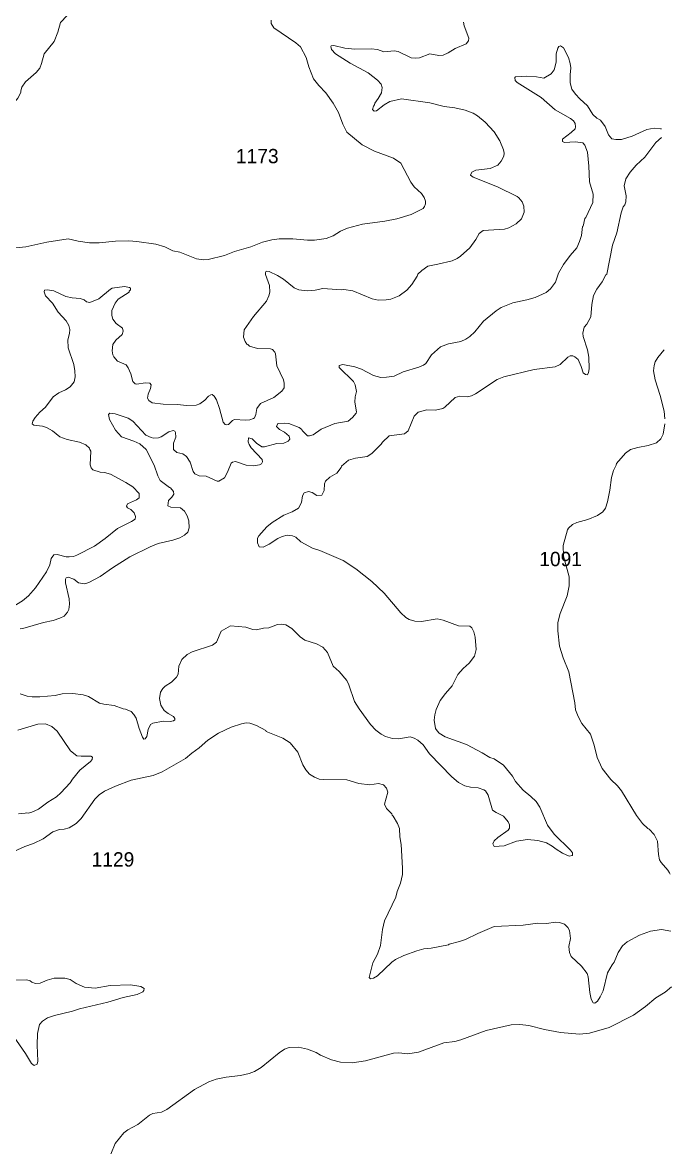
# Model space of a CAD drawing. Header units: kilometres. Extents: x 178.1 to 232.4, y 8228.7 to 8284.8.
# Drawn here: x 224.75 to 232, y 8265.22 to 8277.78 of the extents above; entities that cross this region are included whole.
import ezdxf

# ---------------------------------------------------------------- set-up
doc = ezdxf.new("R2010")
doc.units = ezdxf.units.KM
doc.layers.add('2', color=7, linetype='Continuous')
doc.layers.add('21', color=7, linetype='Continuous')
doc.styles.add('dgn002', font='dgn002.shx')

msp = doc.modelspace()

# ---------------------------------------------------------------- linework, layer by layer
at = {"layer": '2', "color": 3, "linetype": 'Continuous', "lineweight": 0, "flags": 128}
for points in [[(223.9263, 8275.8649), (223.9331, 8275.9585), (223.946, 8276.0221), (223.9945, 8276.098), (224.1245, 8276.2586), (224.3132, 8276.4458), (224.4718, 8276.6897), (224.5623, 8276.7951), (224.5973, 8276.8191), (224.6951, 8276.9371), (224.7305, 8277.0005), (224.7297, 8277.0208), (224.7414, 8277.0595), (224.7813, 8277.1177), (224.9006, 8277.2225), (224.9416, 8277.2731), (224.9615, 8277.3257), (224.9892, 8277.4337), (225.1029, 8277.5694), (225.1441, 8277.6748), (225.1741, 8277.7807), (225.2485, 8277.8604)], [(227.5266, 8277.8077), (227.5263, 8277.7721), (227.5555, 8277.7238), (227.8014, 8277.5545), (227.8548, 8277.5096), (227.9176, 8277.3929), (227.949, 8277.2876), (228.0011, 8277.1538), (228.0576, 8277.0785), (228.1373, 8276.9982), (228.2211, 8276.8814), (228.28, 8276.7766), (228.3259, 8276.6457), (228.3727, 8276.5561), (228.5418, 8276.4162), (228.6824, 8276.3469), (228.8924, 8276.268), (228.9759, 8276.2122), (229.0883, 8275.9973), (229.1257, 8275.9477), (229.2055, 8275.8724), (229.2368, 8275.8258), (229.2524, 8275.7859), (229.2512, 8275.7555), (229.2413, 8275.7288), (229.2232, 8275.7057), (229.0899, 8275.6393), (228.9312, 8275.5897), (228.7976, 8275.5616), (228.5455, 8275.529), (228.3795, 8275.4847), (228.2999, 8275.4516), (228.2183, 8275.4011), (228.1411, 8275.3709), (228.0101, 8275.3513), (227.9318, 8275.3513), (227.767, 8275.3645), (227.6158, 8275.3644), (227.5354, 8275.3544), (227.4314, 8275.33), (227.2983, 8275.2769), (227.1162, 8275.2233), (227.0053, 8275.1803), (226.8235, 8275.1338), (226.7708, 8275.1325), (226.6926, 8275.1441), (226.5057, 8275.2162), (226.4274, 8275.2326), (226.3396, 8275.2775), (226.2372, 8275.3064), (226.0244, 8275.338), (225.9373, 8275.343), (225.7887, 8275.3396), (225.6053, 8275.3217), (225.4968, 8275.3217), (225.3708, 8275.3388), (225.258, 8275.3676), (225.0203, 8275.3279), (224.7856, 8275.2774), (224.5989, 8275.2589)], [(229.6743, 8277.7841), (229.6828, 8277.7439), (229.735, 8277.6062), (229.7318, 8277.5789), (229.7049, 8277.5454), (229.5815, 8277.4923), (229.5059, 8277.4436), (229.4494, 8277.4156), (229.3983, 8277.4121), (229.2989, 8277.4317), (229.1828, 8277.3892), (229.1367, 8277.3824), (229.09, 8277.389), (228.9457, 8277.4577), (228.9015, 8277.4643), (228.7844, 8277.4549), (228.7139, 8277.4795), (228.6455, 8277.4893), (228.463, 8277.4828), (228.3482, 8277.4972), (228.2259, 8277.5239), (228.1985, 8277.5222), (228.1917, 8277.5123), (228.1996, 8277.4796), (228.2472, 8277.4318), (228.4104, 8277.3289), (228.6099, 8277.2206), (228.7141, 8277.1392), (228.7548, 8277.0933), (228.7673, 8277.0573), (228.7606, 8276.9971), (228.7233, 8276.9317), (228.6835, 8276.8812), (228.6798, 8276.8625), (228.6687, 8276.8483), (228.6601, 8276.8109), (228.6767, 8276.7924)], [(228.2851, 8273.9306), (228.288, 8273.9528), (228.3268, 8273.9635), (228.4607, 8273.9351), (228.5341, 8273.9106), (228.6696, 8273.8378), (228.7509, 8273.8189), (228.8141, 8273.8206), (228.9015, 8273.8336), (229.0024, 8273.8818), (229.1782, 8273.9321), (229.2302, 8273.9553), (229.2534, 8273.9741), (229.3198, 8274.0685), (229.4181, 8274.1598), (229.5087, 8274.1942), (229.6469, 8274.2207), (229.7022, 8274.245), (229.7456, 8274.2735), (229.8014, 8274.3263), (229.8986, 8274.448), (230.0391, 8274.5607), (230.0979, 8274.5977), (230.2263, 8274.6518), (230.382, 8274.6841), (230.4748, 8274.7118), (230.5997, 8274.7679), (230.6486, 8274.8081), (230.7042, 8274.8832), (230.7382, 8274.9839), (230.7922, 8275.0792), (230.8676, 8275.18), (230.9415, 8275.2657), (230.9731, 8275.3354), (230.9929, 8275.4046), (231.006, 8275.5036), (231.0124, 8275.5083), (231.032, 8275.5938), (231.042, 8275.6036), (231.121, 8275.7733), (231.1259, 8275.8648), (231.0832, 8276.0037), (231.0766, 8276.1782), (231.0607, 8276.3321), (231.0307, 8276.4138), (231.0084, 8276.4394), (230.9252, 8276.4508), (230.8029, 8276.4409), (230.7837, 8276.4531), (230.783, 8276.4778), (230.8804, 8276.5528), (230.923, 8276.5938), (230.9285, 8276.6163), (230.9234, 8276.6526), (230.9052, 8276.6827), (230.8718, 8276.7111), (230.6992, 8276.8068), (230.5433, 8276.9428), (230.2757, 8277.1137), (230.2536, 8277.1362), (230.2501, 8277.1696), (230.2576, 8277.175), (230.3818, 8277.1831), (230.4897, 8277.1765), (230.5748, 8277.162), (230.6549, 8277.2082), (230.6893, 8277.2521), (230.7112, 8277.3397), (230.7128, 8277.431), (230.729, 8277.4962), (230.7427, 8277.5139), (230.7607, 8277.5198), (230.7934, 8277.499), (230.8494, 8277.3922), (230.8688, 8277.3246), (230.874, 8277.277), (230.8677, 8277.1962), (230.8693, 8277.1092), (230.8878, 8277.0394), (230.9287, 8276.981), (230.9758, 8276.9288), (231.0626, 8276.8513), (231.1205, 8276.7538), (231.166, 8276.7138), (231.2058, 8276.6916), (231.2593, 8276.6219), (231.2973, 8276.5261), (231.3347, 8276.4818), (231.3779, 8276.4739), (231.4402, 8276.4755), (231.5608, 8276.5129), (231.7246, 8276.5883), (231.8059, 8276.6003), (231.8766, 8276.5957), (231.8875, 8276.595)], [(228.6767, 8276.7924), (228.7045, 8276.795), (228.7909, 8276.8626), (228.8519, 8276.8986), (228.9846, 8276.9296), (229.2998, 8276.8835)], [(229.5778, 8276.8274), (229.693, 8276.8028), (229.7838, 8276.7704), (229.8313, 8276.7415), (229.919, 8276.6701), (230.0181, 8276.5627), (230.0824, 8276.4606), (230.1219, 8276.3618), (230.1284, 8276.323), (230.1266, 8276.2879), (230.0984, 8276.233), (230.058, 8276.1883), (229.9721, 8276.1529), (229.8135, 8276.1311), (229.7681, 8276.1113), (229.7529, 8276.0769), (229.7839, 8276.0546), (230.0571, 8275.9457), (230.2737, 8275.8391), (230.2948, 8275.8236), (230.3309, 8275.7792), (230.3508, 8275.7316), (230.3524, 8275.6646), (230.3237, 8275.5894), (230.2637, 8275.5344), (230.1809, 8275.4902), (230.1341, 8275.475), (229.8955, 8275.4598), (229.8512, 8275.4241), (229.815, 8275.3592), (229.745, 8275.2657), (229.6433, 8275.1726), (229.6067, 8275.1472), (229.5509, 8275.1202), (229.3895, 8275.0814), (229.279, 8275.0602), (229.2084, 8275.0137), (229.1658, 8274.9708), (229.1581, 8274.9483), (229.0988, 8274.8561), (229.0427, 8274.7921), (228.9556, 8274.731), (228.8627, 8274.6929), (228.8129, 8274.6842), (228.7207, 8274.6821), (228.6547, 8274.6964), (228.4388, 8274.7847), (228.3388, 8274.8014), (228.314, 8274.7981), (228.1023, 8274.8095), (228.0193, 8274.7932), (227.9285, 8274.7851), (227.8363, 8274.7965), (227.7851, 8274.8188), (227.6645, 8274.915), (227.5982, 8274.9554), (227.5039, 8275.0003), (227.472, 8275.0051), (227.4622, 8274.99), (227.4634, 8274.9671), (227.5083, 8274.8452), (227.5113, 8274.7692), (227.502, 8274.7304), (227.475, 8274.6699), (227.3308, 8274.4992), (227.2231, 8274.3498), (227.2183, 8274.2664), (227.2343, 8274.2203), (227.2537, 8274.1906), (227.2665, 8274.1869), (227.2844, 8274.1681), (227.3755, 8274.1414), (227.5207, 8274.1377), (227.5426, 8274.1281), (227.5681, 8274.1011), (227.5756, 8274.0814), (227.5906, 8273.9482), (227.664, 8273.7922), (227.6726, 8273.752), (227.6709, 8273.7026), (227.646, 8273.6639), (227.5547, 8273.5937), (227.4085, 8273.5281), (227.3651, 8273.4726), (227.3565, 8273.4025), (227.3399, 8273.3679), (227.3279, 8273.3579), (227.2888, 8273.3453), (227.2391, 8273.3399), (227.1165, 8273.3462), (227.095, 8273.3379), (227.05, 8273.2932), (227.0281, 8273.2872), (227.0125, 8273.2926), (226.9916, 8273.3177)], [(229.2998, 8276.8835), (229.4581, 8276.8433), (229.5778, 8276.8274)], [(231.8887, 8276.4961), (231.825, 8276.4418), (231.7004, 8276.2796), (231.6046, 8276.1869), (231.5388, 8276.1111), (231.4879, 8276.0379), (231.4717, 8275.9569), (231.493, 8275.8457), (231.4882, 8275.7774), (231.4779, 8275.7475), (231.4606, 8275.7251), (231.4357, 8275.6548), (231.3886, 8275.4346), (231.339, 8275.2951), (231.2788, 8274.9717), (231.2675, 8274.9627), (231.2268, 8274.8843), (231.1644, 8274.802), (231.1286, 8274.7344), (231.1094, 8274.6323), (231.0993, 8274.495), (231.0551, 8274.4131), (231.0242, 8274.3777), (231.0109, 8274.3116), (231.0141, 8274.2748), (231.0601, 8274.1266), (231.0765, 8274.0457), (231.0799, 8273.9127), (231.0733, 8273.8739), (231.0598, 8273.8487), (231.0377, 8273.849), (231.0147, 8273.8696), (230.9918, 8273.9412), (230.9561, 8274.0183), (230.9188, 8274.0498), (230.8966, 8274.0591), (230.8665, 8274.0579), (230.8421, 8274.045), (230.7544, 8273.9628), (230.7004, 8273.9359), (230.464, 8273.9079), (230.1256, 8273.8233), (230.0517, 8273.7958), (229.8108, 8273.6345), (229.7658, 8273.6114), (229.7201, 8273.6001), (229.636, 8273.608), (229.5832, 8273.5942), (229.4662, 8273.484), (229.4445, 8273.4714), (229.3638, 8273.4519), (229.2651, 8273.4566), (229.1708, 8273.4301), (229.1255, 8273.3847), (229.0556, 8273.222), (229.0151, 8273.187), (228.846, 8273.1664), (228.7718, 8273.0958), (228.7552, 8273.0711), (228.6525, 8272.9668), (228.6007, 8272.934), (228.4704, 8272.9149), (228.3918, 8272.8947), (228.3135, 8272.8277), (228.3093, 8272.8117), (228.2598, 8272.7501), (228.1819, 8272.7032), (228.134, 8272.6607), (228.1236, 8272.6306), (228.1191, 8272.5544), (228.0927, 8272.5026), (228.0378, 8272.5002), (227.9852, 8272.5326), (227.9444, 8272.5431), (227.8968, 8272.5296), (227.8758, 8272.4955), (227.8665, 8272.4209), (227.8302, 8272.3585), (227.7599, 8272.3176), (227.6672, 8272.2777), (227.5389, 8272.1971), (227.4796, 8272.151), (227.3872, 8272.0473), (227.3745, 8272.0208), (227.3735, 8271.9689), (227.3936, 8271.9241), (227.4377, 8271.921), (227.5031, 8271.954), (227.6008, 8272.0183), (227.6487, 8272.0397), (227.7067, 8272.0558), (227.7651, 8272.0481), (227.8013, 8272.034), (227.857, 8271.9804), (227.9878, 8271.9093)], [(226.8247, 8273.6077), (226.7842, 8273.5624), (226.7301, 8273.523), (226.6893, 8273.5093), (226.5749, 8273.5045), (226.4833, 8273.5143), (226.3199, 8273.5178), (226.1968, 8273.5348), (226.1581, 8273.5606), (226.1436, 8273.5869), (226.1516, 8273.63), (226.1797, 8273.6954), (226.1844, 8273.7347), (226.1723, 8273.7551), (226.1173, 8273.7579), (226.0247, 8273.7415), (226.0067, 8273.7451), (225.9814, 8273.7716), (225.9574, 8273.8566), (225.9299, 8273.9252), (225.9078, 8273.9602), (225.808, 8274.0002), (225.7689, 8274.0471), (225.7566, 8274.0713), (225.7487, 8274.1161), (225.758, 8274.1844), (225.7924, 8274.235), (225.8599, 8274.2958), (225.8718, 8274.3355), (225.8668, 8274.3665), (225.7959, 8274.4201), (225.7585, 8274.4691), (225.7457, 8274.5112), (225.7446, 8274.5666), (225.7819, 8274.6473), (225.8156, 8274.6922), (225.9406, 8274.77), (225.9415, 8274.7799), (225.9559, 8274.7945), (225.9559, 8274.8136), (225.9442, 8274.8242), (225.8861, 8274.8343), (225.7512, 8274.8159), (225.7296, 8274.8051), (225.5998, 8274.6959), (225.5016, 8274.6551), (225.4637, 8274.6613), (225.4367, 8274.6829), (225.3906, 8274.6995), (225.3015, 8274.7076), (225.2324, 8274.7223), (225.0976, 8274.785), (225.0243, 8274.7981), (224.9937, 8274.7931), (224.99, 8274.7726), (225.0033, 8274.731), (225.0829, 8274.647), (225.1462, 8274.545), (225.2366, 8274.4508), (225.2661, 8274.3997), (225.276, 8274.3522), (225.2728, 8274.3077), (225.2561, 8274.236), (225.2579, 8274.1478), (225.3224, 8273.9613), (225.3338, 8273.8922), (225.337, 8273.8245), (225.325, 8273.7691), (225.2791, 8273.7133), (225.2265, 8273.678), (225.1547, 8273.6467), (225.0913, 8273.6009), (225.0042, 8273.4848), (224.9409, 8273.4308), (224.8878, 8273.3717), (224.8632, 8273.3297), (224.8566, 8273.301), (224.8737, 8273.2857), (224.9716, 8273.274), (225.016, 8273.2599), (225.0816, 8273.2218), (225.165, 8273.1538), (225.2488, 8273.124), (225.3858, 8273.0931), (225.4561, 8273.0644), (225.4979, 8273.0269), (225.5, 8273.0114), (225.5112, 8272.9961), (225.505, 8272.841), (225.5164, 8272.8087), (225.5338, 8272.7861), (225.6168, 8272.7605), (225.6654, 8272.7549), (225.7327, 8272.7371), (225.9032, 8272.6452)], [(231.9255, 8273.3573), (231.9173, 8273.4408), (231.8734, 8273.6157), (231.8175, 8273.7902), (231.7977, 8273.8903), (231.8049, 8273.9511), (231.8183, 8273.9904), (231.8462, 8274.0389), (231.9128, 8274.1217), (231.9165, 8274.1263)], [(228.4657, 8273.7365), (228.4478, 8273.771), (228.2851, 8273.9306)], [(228.4807, 8273.4347), (228.4612, 8273.5432), (228.4661, 8273.6024), (228.4808, 8273.661), (228.4657, 8273.7365)], [(226.8661, 8273.6257), (226.8526, 8273.6242), (226.8247, 8273.6077)], [(226.9916, 8273.3177), (226.9497, 8273.4696), (226.9139, 8273.567), (226.8887, 8273.607), (226.8661, 8273.6257)], [(226.426, 8271.9999), (226.5051, 8272.0261), (226.5584, 8272.056), (226.5944, 8272.089), (226.6109, 8272.1381), (226.6063, 8272.2157), (226.5872, 8272.2713), (226.5595, 8272.323), (226.5121, 8272.3602), (226.407, 8272.3672), (226.3727, 8272.3837), (226.3811, 8272.4427), (226.4181, 8272.4793), (226.4375, 8272.5154), (226.4339, 8272.5444), (226.4027, 8272.5865), (226.3919, 8272.5883), (226.2856, 8272.6668), (226.2602, 8272.7183), (226.2173, 8272.8368), (226.1291, 8273.0133), (226.0596, 8273.0763), (225.9937, 8273.1061), (225.8552, 8273.153), (225.7871, 8273.2293), (225.7188, 8273.3472), (225.7093, 8273.4028), (225.7236, 8273.4173), (225.784, 8273.4108), (225.9288, 8273.363), (225.979, 8273.3283), (226.1261, 8273.1749), (226.1872, 8273.1456), (226.2127, 8273.1407), (226.2661, 8273.1442), (226.2964, 8273.1546), (226.3846, 8273.21), (226.4318, 8273.2243), (226.4511, 8273.2192), (226.4579, 8273.204), (226.4595, 8273.1507), (226.4369, 8273.0855), (226.4339, 8273.0123), (226.4709, 8272.9808), (226.5405, 8272.9632), (226.5814, 8272.9364), (226.6208, 8272.8707), (226.6556, 8272.7672), (226.6747, 8272.7402), (226.7224, 8272.7196), (226.8019, 8272.7158), (226.9232, 8272.6586), (226.9407, 8272.6603), (227.0055, 8272.6975), (227.0396, 8272.7585), (227.0783, 8272.859), (227.0959, 8272.872), (227.1272, 8272.8771), (227.2474, 8272.8367), (227.3248, 8272.8296), (227.3977, 8272.8401), (227.4188, 8272.8538), (227.4304, 8272.8757), (227.4258, 8272.9029), (227.302, 8273.0327), (227.2792, 8273.0706), (227.2703, 8273.0997), (227.2716, 8273.1418), (227.3126, 8273.1303), (227.3638, 8273.0826), (227.4226, 8273.0436), (227.4519, 8273.0439), (227.5881, 8273.0795), (227.6692, 8273.085), (227.7159, 8273.1065), (227.7336, 8273.1281), (227.7287, 8273.1602), (227.6755, 8273.2072), (227.6191, 8273.2375), (227.5877, 8273.2709), (227.5995, 8273.3017), (227.6802, 8273.307), (227.7237, 8273.3018), (227.8388, 8273.2574), (227.8679, 8273.2362), (227.8712, 8273.2253), (227.9314, 8273.1674), (227.9549, 8273.1655), (227.9976, 8273.1756), (228.0843, 8273.2394), (228.2388, 8273.3021), (228.3858, 8273.328), (228.4364, 8273.3711), (228.4771, 8273.4202), (228.4807, 8273.4347)], [(231.9853, 8268.2697), (231.9765, 8268.2851), (231.9587, 8268.3162), (231.8853, 8268.3997), (231.8676, 8268.4301), (231.8538, 8268.4912), (231.8452, 8268.6388), (231.8058, 8268.7146), (231.7519, 8268.7734), (231.7357, 8268.7813), (231.6741, 8268.8365), (231.6103, 8268.9232), (231.4415, 8269.2003), (231.3983, 8269.2552), (231.3204, 8269.3266), (231.2252, 8269.4516), (231.1682, 8269.5724), (231.1356, 8269.7102), (231.0947, 8269.8338), (230.9986, 8269.9535), (230.957, 8270.0302), (230.9284, 8270.1044), (230.9187, 8270.1823), (230.8509, 8270.5291), (230.7898, 8270.6846), (230.7473, 8270.8163), (230.7294, 8270.9879), (230.731, 8271.0809), (230.7541, 8271.1803), (230.8337, 8271.38), (230.8576, 8271.4917), (230.8559, 8271.5925), (230.7936, 8271.8223), (230.7906, 8271.9421), (230.8367, 8272.1158), (230.8492, 8272.1361), (230.8936, 8272.175), (230.9427, 8272.1973), (231.066, 8272.2322), (231.1725, 8272.2775), (231.2345, 8272.3177), (231.2611, 8272.3578), (231.284, 8272.4279), (231.3099, 8272.5575), (231.3282, 8272.6987), (231.3532, 8272.7779), (231.3825, 8272.8395), (231.3849, 8272.8562), (231.4876, 8272.9737), (231.5432, 8273.0121), (231.6241, 8273.0367), (231.7406, 8273.0569), (231.8339, 8273.0885), (231.8814, 8273.1325), (231.908, 8273.1858), (231.9262, 8273.301)], [(225.9032, 8272.6452), (225.9823, 8272.5958), (226.0509, 8272.5206), (226.0514, 8272.473), (226.0224, 8272.4499)], [(226.0224, 8272.4499), (225.9196, 8272.4058), (225.9117, 8272.3802)], [(225.9117, 8272.3802), (225.9201, 8272.3606), (225.9592, 8272.3422), (225.9961, 8272.3065), (226.0101, 8272.264), (226.0054, 8272.2359), (225.9664, 8272.2086), (225.8098, 8272.1291), (225.6711, 8272.0181), (225.5522, 8271.9344), (225.3562, 8271.8335), (225.3173, 8271.819), (225.2705, 8271.8124), (225.2342, 8271.8159), (225.1344, 8271.8416), (225.0964, 8271.8365), (225.0692, 8271.7954), (225.0551, 8271.7262), (225.0173, 8271.6472), (224.8936, 8271.468), (224.8131, 8271.3773), (224.7484, 8271.3239), (224.3988, 8271.111)], [(225.4902, 8271.527), (225.6162, 8271.5947), (225.7523, 8271.6902), (225.948, 8271.8131), (226.1751, 8271.9269)], [(226.1751, 8271.9269), (226.2654, 8271.9621), (226.426, 8271.9999)], [(227.9878, 8271.9093), (228.0688, 8271.8866), (228.3327, 8271.7728), (228.471, 8271.679), (228.6523, 8271.5375)], [(224.7208, 8271.0088), (224.7527, 8271.013), (224.9841, 8271.0822), (225.0894, 8271.102), (225.1665, 8271.1279), (225.2129, 8271.1519), (225.2498, 8271.1946), (225.2658, 8271.2257), (225.2712, 8271.2849), (225.2679, 8271.3449), (225.2284, 8271.5234), (225.2279, 8271.563), (225.2359, 8271.5797), (225.2588, 8271.5866), (225.321, 8271.5647), (225.3718, 8271.5237), (225.4451, 8271.5128), (225.4902, 8271.527)], [(228.6523, 8271.5375), (228.7891, 8271.4069), (228.9759, 8271.1905)], [(228.9759, 8271.1905), (229.0312, 8271.1371), (229.0695, 8271.1131), (229.1301, 8271.0947), (229.2051, 8271.0915), (229.3814, 8271.1209), (229.4499, 8271.1052), (229.6209, 8271.0444), (229.7453, 8271.0406), (229.7675, 8271.0193), (229.7927, 8270.9762), (229.8076, 8270.9162), (229.8172, 8270.778), (229.7995, 8270.7037), (229.7389, 8270.6278), (229.6717, 8270.5669), (229.6123, 8270.4984), (229.5489, 8270.372), (229.4735, 8270.2863), (229.4155, 8270.2085), (229.3711, 8270.1098), (229.3543, 8270.0477), (229.3468, 8269.9896), (229.3638, 8269.8984), (229.3805, 8269.8702), (229.4054, 8269.8457), (229.4698, 8269.8021), (229.7088, 8269.7168), (229.8853, 8269.6238), (229.9693, 8269.5719), (230.0176, 8269.5588), (230.1231, 8269.4854), (230.2219, 8269.3637), (230.2555, 8269.3059), (230.3414, 8269.2063), (230.4297, 8269.1375), (230.4889, 8269.08), (230.5297, 8269.0181), (230.6133, 8268.8187), (230.6899, 8268.718), (230.8725, 8268.5368), (230.8939, 8268.5081), (230.8955, 8268.4828), (230.8898, 8268.4767), (230.8561, 8268.4712), (230.7827, 8268.5038), (230.7101, 8268.548), (230.6678, 8268.5816), (230.6029, 8268.6179), (230.5061, 8268.6468), (230.3917, 8268.6586), (230.267, 8268.6369), (230.1295, 8268.5862), (230.0185, 8268.5799), (230.0034, 8268.6089), (230.0199, 8268.642), (230.0599, 8268.6804), (230.1736, 8268.7613), (230.191, 8268.7846), (230.1908, 8268.8206), (230.1758, 8268.8534), (230.1215, 8268.9177), (230.0393, 8268.9577), (229.9988, 8268.9864), (229.9507, 8269.1524), (229.9204, 8269.2022), (229.9047, 8269.2129), (229.8379, 8269.2345), (229.7536, 8269.2416), (229.6897, 8269.2575), (229.6181, 8269.2953), (229.5437, 8269.3571), (229.2952, 8269.6155), (229.2259, 8269.7125), (229.1639, 8269.7663), (229.125, 8269.7906), (229.0796, 8269.8024), (228.9527, 8269.7804), (228.8832, 8269.7843), (228.8041, 8269.8092), (228.7548, 8269.832), (228.6977, 8269.8772), (228.6374, 8269.9412), (228.5114, 8270.1156), (228.4595, 8270.1996), (228.3953, 8270.3836), (228.3706, 8270.433), (228.285, 8270.535), (228.2181, 8270.5923), (228.1556, 8270.7444), (228.1039, 8270.805), (228.0338, 8270.8409), (227.9016, 8270.8833), (227.8505, 8270.9203), (227.7588, 8271.0152)], [(227.3616, 8270.9976), (227.3223, 8271.0009), (227.2438, 8271.0269), (227.072, 8271.0452), (226.9685, 8270.9824), (226.9153, 8270.8616), (226.872, 8270.8266), (226.6433, 8270.7536), (226.5875, 8270.7239), (226.5288, 8270.6667), (226.4963, 8270.5918), (226.4864, 8270.5043), (226.4701, 8270.4705), (226.4117, 8270.4132), (226.3433, 8270.3708), (226.3153, 8270.3437), (226.2917, 8270.304), (226.2802, 8270.2322), (226.294, 8270.156), (226.3325, 8270.0978), (226.3746, 8270.0639), (226.4337, 8270.029), (226.4495, 8270.0092), (226.4494, 8269.9954), (226.4356, 8269.9821), (226.3989, 8269.9736), (226.3206, 8269.977), (226.2042, 8269.956), (226.1763, 8269.9401), (226.1524, 8269.8846), (226.1378, 8269.8065), (226.1197, 8269.7796), (226.1046, 8269.7783), (226.0871, 8269.8007), (226.0517, 8269.8958), (226.0191, 8270.0135), (225.9937, 8270.0527), (225.9623, 8270.0854), (225.8998, 8270.1134), (225.8733, 8270.1152), (225.7711, 8270.1546), (225.657, 8270.1679), (225.6064, 8270.1799), (225.4858, 8270.2531), (225.4271, 8270.2724), (225.3114, 8270.2864), (225.1915, 8270.2832), (225.1118, 8270.2666), (224.9409, 8270.2488), (224.8574, 8270.249), (224.8005, 8270.2586), (224.7221, 8270.283)], [(227.5006, 8271.0225), (227.44, 8271.0171), (227.3616, 8270.9976)], [(227.7588, 8271.0152), (227.6901, 8271.0535), (227.6381, 8271.0617), (227.5987, 8271.06), (227.5006, 8271.0225)], [(224.4845, 8268.4479), (224.7742, 8268.5796), (224.8723, 8268.6107), (224.9777, 8268.6652), (225.0862, 8268.7439), (225.161, 8268.7671), (225.2117, 8268.7727), (225.2706, 8268.7886), (225.3463, 8268.8357), (225.4049, 8268.8912), (225.5554, 8269.109), (225.6032, 8269.1552), (225.664, 8269.1964), (225.7866, 8269.2539), (225.9612, 8269.3198), (226.2094, 8269.373), (226.3076, 8269.4122), (226.5677, 8269.5603), (226.6384, 8269.622), (226.7208, 8269.68), (226.8206, 8269.7667), (226.9373, 8269.8432), (227.0799, 8269.9117), (227.1957, 8269.9503), (227.2484, 8269.9602), (227.2896, 8269.957), (227.361, 8269.9312), (227.4663, 8269.8733), (227.4717, 8269.8641)], [(224.6944, 8269.8799), (224.9183, 8269.9439), (225.0049, 8269.9471), (225.0764, 8269.9197), (225.1334, 8269.8663), (225.2828, 8269.6463), (225.3536, 8269.5921), (225.4023, 8269.587), (225.5108, 8269.5887), (225.5307, 8269.5752), (225.5273, 8269.5489), (225.5091, 8269.5275), (225.389, 8269.4315), (225.3053, 8269.3296), (225.2801, 8269.2896), (225.1767, 8269.1766), (225.1274, 8269.1339), (225.0298, 8269.0721), (224.9277, 8268.9949), (224.8512, 8268.962), (224.8126, 8268.9524), (224.7907, 8268.9563), (224.7789, 8268.95), (224.7035, 8268.9436)], [(227.4717, 8269.8641), (227.6578, 8269.7894), (227.7401, 8269.7385), (227.8256, 8269.6332), (227.8821, 8269.4909)], [(227.8821, 8269.4909), (227.9134, 8269.4363), (227.9565, 8269.387)], [(227.9565, 8269.387), (228.0114, 8269.3543), (228.0638, 8269.3321), (228.1083, 8269.3253), (228.3716, 8269.3252), (228.5053, 8269.2822), (228.6301, 8269.268), (228.7256, 8269.2806), (228.7803, 8269.2658), (228.8165, 8269.2314), (228.8312, 8269.1842), (228.7922, 8269.0504), (228.8147, 8269.0031), (228.874, 8268.9431), (228.8773, 8268.9278), (228.8892, 8268.9185), (228.938, 8268.8353), (228.9597, 8268.7804), (228.9625, 8268.6874), (228.9779, 8268.5993), (228.9944, 8268.336), (228.9927, 8268.2643), (228.9713, 8268.1704), (228.9355, 8268.0749), (228.9212, 8268.0113), (228.7948, 8267.7487), (228.7706, 8267.6507), (228.7492, 8267.4742), (228.7131, 8267.3754), (228.6638, 8267.2793), (228.6219, 8267.1151), (228.6355, 8267.1021), (228.6718, 8267.1083), (228.714, 8267.1357), (228.8747, 8267.2878), (228.9174, 8267.3172), (229.0074, 8267.3611), (229.153, 8267.4127), (229.2314, 8267.434), (229.3151, 8267.4441), (229.5073, 8267.4819), (229.5151, 8267.4883), (229.6305, 8267.5166), (229.6992, 8267.5408), (229.8353, 8267.6074), (230.0194, 8267.6852), (230.3415, 8267.699), (230.5054, 8267.7237), (230.6056, 8267.7173), (230.7017, 8267.7334), (230.7501, 8267.7289), (230.8056, 8267.7115), (230.8424, 8267.6731), (230.8592, 8267.6413), (230.8726, 8267.55), (230.8546, 8267.4636), (230.8596, 8267.3939), (230.8803, 8267.349), (230.9959, 8267.243), (231.0568, 8267.1591), (231.0683, 8267.1219), (231.0868, 8266.9478), (231.1027, 8266.8725), (231.1265, 8266.8314), (231.1444, 8266.8284), (231.172, 8266.8521), (231.203, 8266.9001), (231.2346, 8266.9672), (231.2866, 8267.1661), (231.3362, 8267.2569), (231.36, 8267.287), (231.4025, 8267.3944), (231.452, 8267.4684), (231.505, 8267.5153), (231.6413, 8267.5887), (231.7671, 8267.6331), (231.8895, 8267.6511), (231.9928, 8267.6326)], [(224.6454, 8266.4609), (224.7822, 8266.2686), (224.849, 8266.1546), (224.8796, 8266.1339), (224.9122, 8266.1492), (224.9189, 8266.1804), (224.9108, 8266.3602), (224.9156, 8266.4919), (224.9386, 8266.5906), (224.9705, 8266.6292), (225.0264, 8266.6662), (225.1066, 8266.6916), (225.3047, 8266.7397), (225.3864, 8266.7657), (225.7024, 8266.8398), (225.8721, 8266.8927), (226.0283, 8266.9271), (226.0929, 8266.9539), (226.1033, 8266.9686), (226.1089, 8266.9937), (226.0698, 8267.0145), (225.9559, 8267.0322), (225.7262, 8267.0274), (225.5616, 8266.9979), (225.4413, 8267.0081), (225.3482, 8267.0498), (225.2812, 8267.0931), (225.2225, 8267.108), (225.1027, 8267.1079), (225.025, 8267.0868), (224.9442, 8267.0511), (224.8926, 8267.0489), (224.8512, 8267.0645), (224.833, 8267.0798), (224.7965, 8267.0883), (224.6319, 8267.0867)], [(232.0001, 8267.0115), (231.9998, 8267.0112), (231.9308, 8266.9518), (231.8265, 8266.8882), (231.7103, 8266.7905), (231.5753, 8266.6952), (231.3044, 8266.5559), (231.0855, 8266.4928), (230.9703, 8266.4827), (230.7614, 8266.5017), (230.5806, 8266.5339), (230.4048, 8266.5795), (230.3061, 8266.5911), (230.2066, 8266.5863), (229.9293, 8266.5254), (229.645, 8266.4183), (229.5787, 8266.4016), (229.456, 8266.3856), (229.1729, 8266.282), (229.0537, 8266.2637), (228.9549, 8266.2751), (228.8943, 8266.27), (228.5796, 8266.1831), (228.4322, 8266.1634), (228.3005, 8266.1715), (228.2018, 8266.1978), (228.0794, 8266.249), (228.0285, 8266.2791), (227.9311, 8266.3146), (227.8331, 8266.336), (227.7287, 8266.3349), (227.6757, 8266.3137), (227.6152, 8266.2752), (227.4164, 8266.1095), (227.3419, 8266.0663), (227.2791, 8266.0417), (227.1831, 8266.02), (227.0237, 8266.0032), (226.9128, 8265.981), (226.8304, 8265.9502), (226.6714, 8265.8645), (226.3602, 8265.6395), (226.3016, 8265.6103), (226.2035, 8265.5955), (226.1673, 8265.5776), (226.0349, 8265.4737), (225.9264, 8265.416), (225.8786, 8265.3798), (225.783, 8265.2599), (225.7357, 8265.1434)]]:
    msp.add_lwpolyline(points, dxfattribs=at)

# ---------------------------------------------------------------- texts
at = {"layer": '21', "color": 7, "linetype": 'Continuous', "lineweight": 0, "style": 'dgn002'}
for s, p in [('1173', (227.1333, 8276.2104)), ('1091', (230.5231, 8271.7099)), ('1129', (225.5209, 8268.3552))]:
    msp.add_text(s, height=0.16, dxfattribs=at).set_placement(p)

doc.saveas('drawing.dxf')
